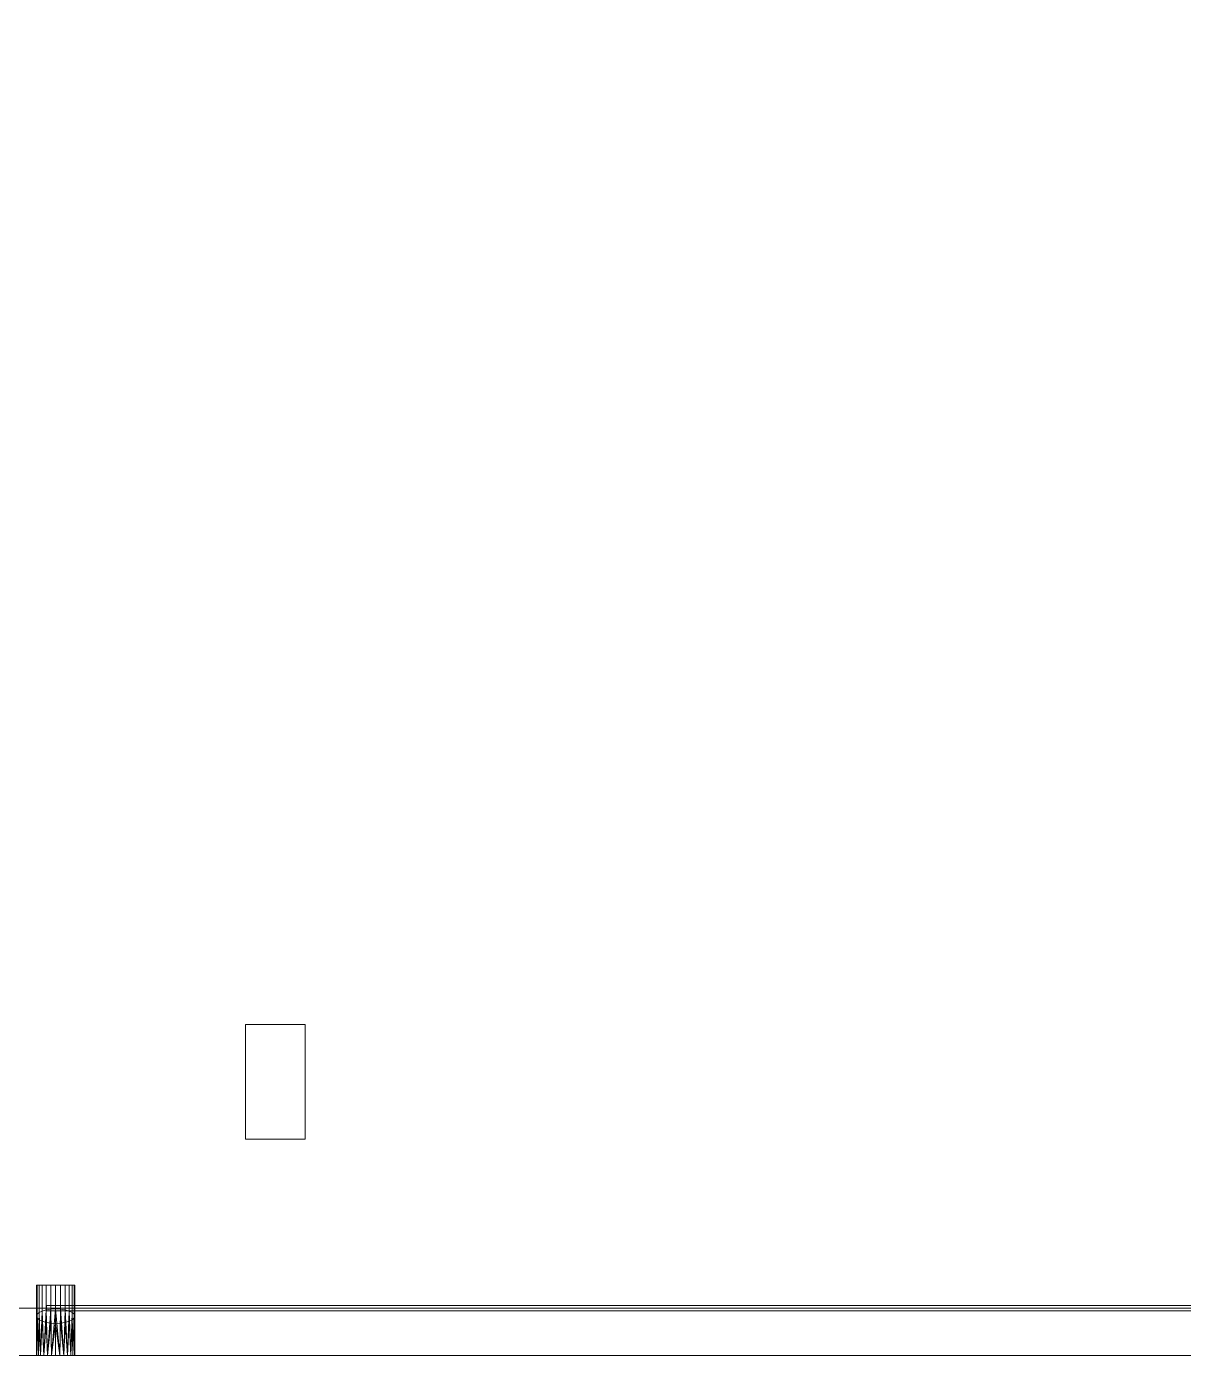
# Model space of a CAD drawing. Header units: millimetres. Extents: x -12003 to 1147, y -4377 to 8802.
# Drawn here: x -4984 to -3452, y -1738 to 24 of the extents above; entities that cross this region are included whole.
import ezdxf

# ---------------------------------------------------------------- set-up
doc = ezdxf.new("R2010")
doc.units = ezdxf.units.MM
for name, color, linetype, lineweight in [('A-FLOR', 192, 'Continuous', 18), ('A-FLOR-HRAL', 11, 'Continuous', 9), ('G-ANNO-SYMB', 111, 'Continuous', 9), ('I-WALL', 2, 'Continuous', 18), ('S-COLS', 52, 'Continuous', 9)]:
    doc.layers.add(name, color=color, linetype=linetype, lineweight=lineweight)

# ---------------------------------------------------------------- blocks, each defined once
blk = doc.blocks.new('Column Glulam-Western Species _M_ - 79 x 152-733770-_3D_')
at = {"layer": 'S-COLS'}
mesh = blk.add_polyface(dxfattribs=at)
corners = [(39.5, 76, 8528), (39.5, -76, 8528), (-39.5, -76, 8528), (-39.5, 76, 8528)]
mesh.append_faces([[corners[k] for k in face] for face in [(2, 3, 0, 1)]])
mesh = blk.add_polyface(dxfattribs=at)
corners = [(39.5, 76, 8605), (-39.5, 76, 8605), (-39.5, -76, 8605), (39.5, -76, 8605)]
mesh.append_faces([[corners[k] for k in face] for face in [(3, 0, 1, 2)]])
mesh = blk.add_polyface(dxfattribs=at)
corners = [(-39.5, 76, 8605), (39.5, 76, 8605), (39.5, 76, 8528), (-39.5, 76, 8528)]
mesh.append_faces([[corners[k] for k in face] for face in [(0, 1, 2, 3)]])
mesh = blk.add_polyface(dxfattribs=at)
corners = [(-39.5, -76, 8605), (-39.5, 76, 8605), (-39.5, 76, 8528), (-39.5, -76, 8528)]
mesh.append_faces([[corners[k] for k in face] for face in [(0, 1, 2, 3)]])
mesh = blk.add_polyface(dxfattribs=at)
corners = [(39.5, 76, 8605), (39.5, -76, 8605), (39.5, -76, 8528), (39.5, 76, 8528)]
mesh.append_faces([[corners[k] for k in face] for face in [(3, 0, 1, 2)]])
mesh = blk.add_polyface(dxfattribs=at)
corners = [(39.5, -76, 8605), (-39.5, -76, 8605), (-39.5, -76, 8528), (39.5, -76, 8528)]
mesh.append_faces([[corners[k] for k in face] for face in [(3, 0, 1, 2)]])
blk = doc.blocks.new('Railing - Railing-745240-_3D_')
at = {"layer": 'A-FLOR-HRAL'}
mesh = blk.add_polyface(dxfattribs=at)
corners = [(-4971.1, -1685.7, 9659.1), (-4970.2, -1688.1, 9665.7), (-4967.7, -1690.4, 9671.8), (-4963.7, -1692.4, 9677.1), (-4958.4, -1693.9, 9681.1), (-4952.3, -1694.9, 9683.6), (-4945.7, -1695.2, 9684.5), (-4939.1, -1694.9, 9683.6), (-4933, -1693.9, 9681.1), (-4927.7, -1692.4, 9677.1), (-4923.7, -1690.4, 9671.8), (-4921.2, -1688.1, 9665.7), (-4920.3, -1685.7, 9659.1), (-4920.3, -1644.4, 9659.1), (-4921.2, -1644.4, 9665.7), (-4923.7, -1644.4, 9671.8), (-4927.7, -1644.4, 9677.1), (-4933, -1644.4, 9681.1), (-4939.1, -1644.4, 9683.6), (-4945.7, -1644.4, 9684.5), (-4952.3, -1644.4, 9683.6), (-4958.4, -1644.4, 9681.1), (-4963.7, -1644.4, 9677.1), (-4967.7, -1644.4, 9671.8), (-4970.2, -1644.4, 9665.7), (-4971.1, -1644.4, 9659.1)]
mesh.append_faces([[corners[k] for k in face] for face in [(11, 14, 15, 10), (9, 16, 17, 8), (10, 15, 16, 9), (8, 17, 18, 7), (19, 6, 7, 18)]], dxfattribs={"vtx0": -1, "vtx2": -1})
mesh.append_faces([[corners[k] for k in face] for face in [(20, 21, 4, 5), (21, 22, 3, 4), (23, 24, 1, 2), (22, 23, 2, 3), (19, 20, 5, 6)]], dxfattribs={"vtx1": -1, "vtx3": -1})
mesh.append_faces([[corners[k] for k in face] for face in [(12, 13, 14, 11)]], dxfattribs={"vtx2": -1})
mesh.append_faces([[corners[k] for k in face] for face in [(24, 25, 0, 1)]], dxfattribs={"vtx3": -1})
mesh = blk.add_polyface(dxfattribs=at)
corners = [(-4920.3, -1685.7, 9659.1), (-4921.2, -1683.2, 9652.5), (-4923.7, -1680.9, 9646.4), (-4927.7, -1678.9, 9641.1), (-4933, -1677.4, 9637.1), (-4939.1, -1676.4, 9634.6), (-4945.7, -1676.1, 9633.7), (-4952.3, -1676.4, 9634.6), (-4958.4, -1677.4, 9637.1), (-4963.7, -1678.9, 9641.1), (-4967.7, -1680.9, 9646.4), (-4970.2, -1683.2, 9652.5), (-4971.1, -1685.7, 9659.1), (-4971.1, -1644.4, 9659.1), (-4970.2, -1644.4, 9652.5), (-4967.7, -1644.4, 9646.4), (-4963.7, -1644.4, 9641.1), (-4958.4, -1644.4, 9637.1), (-4952.3, -1644.4, 9634.6), (-4945.7, -1644.4, 9633.7), (-4939.1, -1644.4, 9634.6), (-4933, -1644.4, 9637.1), (-4927.7, -1644.4, 9641.1), (-4923.7, -1644.4, 9646.4), (-4921.2, -1644.4, 9652.5), (-4920.3, -1644.4, 9659.1)]
mesh.append_faces([[corners[k] for k in face] for face in [(1, 24, 25, 0)]], dxfattribs={"vtx0": -1})
mesh.append_faces([[corners[k] for k in face] for face in [(5, 20, 21, 4), (4, 21, 22, 3), (2, 23, 24, 1), (3, 22, 23, 2), (20, 5, 6, 19)]], dxfattribs={"vtx0": -1, "vtx2": -1})
mesh.append_faces([[corners[k] for k in face] for face in [(13, 14, 11, 12)]], dxfattribs={"vtx1": -1})
mesh.append_faces([[corners[k] for k in face] for face in [(14, 15, 10, 11), (17, 18, 7, 8), (15, 16, 9, 10), (16, 17, 8, 9), (6, 7, 18, 19)]], dxfattribs={"vtx1": -1, "vtx3": -1})
mesh = blk.add_polyface(dxfattribs=at)
corners = [(-4920.3, -1644.4, 9659.1), (-4921.2, -1644.4, 9652.5), (-4923.7, -1644.4, 9646.4), (-4927.7, -1644.4, 9641.1), (-4933, -1644.4, 9637.1), (-4939.1, -1644.4, 9634.6), (-4945.7, -1644.4, 9633.7), (-4952.3, -1644.4, 9634.6), (-4958.4, -1644.4, 9637.1), (-4963.7, -1644.4, 9641.1), (-4967.7, -1644.4, 9646.4), (-4970.2, -1644.4, 9652.5), (-4971.1, -1644.4, 9659.1), (-4970.2, -1644.4, 9665.7), (-4967.7, -1644.4, 9671.8), (-4963.7, -1644.4, 9677.1), (-4958.4, -1644.4, 9681.1), (-4952.3, -1644.4, 9683.6), (-4945.7, -1644.4, 9684.5), (-4939.1, -1644.4, 9683.6), (-4933, -1644.4, 9681.1), (-4927.7, -1644.4, 9677.1), (-4923.7, -1644.4, 9671.8), (-4921.2, -1644.4, 9665.7)]
mesh.append_faces([[corners[k] for k in face] for face in [(6, 4, 5)]], dxfattribs={"vtx0": -1})
mesh.append_faces([[corners[k] for k in face] for face in [(18, 4, 10, 15)]], dxfattribs={"vtx0": -1, "vtx1": -1, "vtx2": -1, "vtx3": -1})
mesh.append_faces([[corners[k] for k in face] for face in [(6, 9, 10, 4), (0, 3, 4, 18), (18, 20, 21, 0)]], dxfattribs={"vtx0": -1, "vtx2": -1, "vtx3": -1})
mesh.append_faces([[corners[k] for k in face] for face in [(14, 15, 12, 13), (19, 20, 18)]], dxfattribs={"vtx1": -1})
mesh.append_faces([[corners[k] for k in face] for face in [(16, 17, 18, 15), (22, 23, 0, 21)]], dxfattribs={"vtx2": -1})
mesh.append_faces([[corners[k] for k in face] for face in [(10, 11, 12, 15)]], dxfattribs={"vtx2": -1, "vtx3": -1})
mesh.append_faces([[corners[k] for k in face] for face in [(6, 7, 8, 9), (0, 1, 2, 3)]], dxfattribs={"vtx3": -1})
mesh = blk.add_polyface(dxfattribs=at)
corners = [(-4971.1, -1737.7, 9613.6), (-4971.1, -1685.7, 9659.1), (-4970.2, -1683.2, 9652.5), (-4967.7, -1680.9, 9646.4), (-4963.7, -1678.9, 9641.1), (-4958.4, -1677.4, 9637.1), (-4952.3, -1676.4, 9634.6), (-4945.7, -1676.1, 9633.7), (-4939.1, -1676.4, 9634.6), (-4933, -1677.4, 9637.1), (-4927.7, -1678.9, 9641.1), (-4923.7, -1680.9, 9646.4), (-4921.2, -1683.2, 9652.5), (-4920.3, -1685.7, 9659.1), (-4920.3, -1737.7, 9613.6), (-4920.9, -1737.7, 9606.1), (-4922.8, -1737.7, 9598.9), (-4925.8, -1737.7, 9592.5), (-4929.9, -1737.7, 9587.2), (-4934.7, -1737.7, 9583.2), (-4940.1, -1737.7, 9580.7), (-4945.7, -1737.7, 9579.8), (-4951.4, -1737.7, 9580.7), (-4956.7, -1737.7, 9583.2), (-4961.5, -1737.7, 9587.2), (-4965.6, -1737.7, 9592.5), (-4968.6, -1737.7, 9598.9), (-4970.5, -1737.7, 9606.1)]
mesh.append_faces([[corners[k] for k in face] for face in [(2, 27, 1), (24, 5, 23), (25, 4, 24), (12, 16, 11)]], dxfattribs={"vtx0": -1, "vtx1": -1})
mesh.append_faces([[corners[k] for k in face] for face in [(26, 2, 3), (24, 4, 5), (25, 3, 4), (23, 5, 6), (3, 25, 26), (7, 21, 22), (22, 6, 7), (8, 19, 20), (9, 18, 19), (11, 16, 17), (10, 17, 18), (12, 15, 16), (7, 20, 21)]], dxfattribs={"vtx0": -1, "vtx2": -1})
mesh.append_faces([[corners[k] for k in face] for face in [(0, 1, 27)]], dxfattribs={"vtx1": -1})
mesh.append_faces([[corners[k] for k in face] for face in [(26, 27, 2), (22, 23, 6), (8, 9, 19), (7, 8, 20), (12, 13, 15), (10, 11, 17), (9, 10, 18)]], dxfattribs={"vtx1": -1, "vtx2": -1})
mesh.append_faces([[corners[k] for k in face] for face in [(13, 14, 15)]], dxfattribs={"vtx2": -1})
mesh = blk.add_polyface(dxfattribs=at)
corners = [(-4920.3, -1737.7, 9613.6), (-4920.3, -1685.7, 9659.1), (-4921.2, -1688.1, 9665.7), (-4923.7, -1690.4, 9671.8), (-4927.7, -1692.4, 9677.1), (-4933, -1693.9, 9681.1), (-4939.1, -1694.9, 9683.6), (-4945.7, -1695.2, 9684.5), (-4952.3, -1694.9, 9683.6), (-4958.4, -1693.9, 9681.1), (-4963.7, -1692.4, 9677.1), (-4967.7, -1690.4, 9671.8), (-4970.2, -1688.1, 9665.7), (-4971.1, -1685.7, 9659.1), (-4971.1, -1737.7, 9613.6), (-4970.5, -1737.7, 9621.1), (-4968.6, -1737.7, 9628.2), (-4965.6, -1737.7, 9634.6), (-4961.5, -1737.7, 9640), (-4956.7, -1737.7, 9644), (-4951.4, -1737.7, 9646.5), (-4945.7, -1737.7, 9647.3), (-4940.1, -1737.7, 9646.5), (-4934.7, -1737.7, 9644), (-4929.9, -1737.7, 9640), (-4925.8, -1737.7, 9634.6), (-4922.8, -1737.7, 9628.2), (-4920.9, -1737.7, 9621.1)]
mesh.append_faces([[corners[k] for k in face] for face in [(2, 27, 1), (3, 26, 2), (5, 24, 4), (26, 3, 25), (9, 19, 8), (10, 18, 9), (16, 12, 15), (18, 10, 17)]], dxfattribs={"vtx0": -1, "vtx1": -1})
mesh.append_faces([[corners[k] for k in face] for face in [(23, 5, 6), (22, 6, 7), (7, 21, 22), (20, 7, 8), (17, 10, 11), (15, 12, 13), (7, 20, 21)]], dxfattribs={"vtx0": -1, "vtx2": -1})
mesh.append_faces([[corners[k] for k in face] for face in [(14, 15, 13)]], dxfattribs={"vtx1": -1})
mesh.append_faces([[corners[k] for k in face] for face in [(3, 4, 25), (26, 27, 2), (22, 23, 6), (24, 25, 4), (23, 24, 5), (11, 12, 16), (19, 20, 8), (18, 19, 9), (16, 17, 11)]], dxfattribs={"vtx1": -1, "vtx2": -1})
mesh.append_faces([[corners[k] for k in face] for face in [(27, 0, 1)]], dxfattribs={"vtx2": -1})
mesh = blk.add_polyface(dxfattribs=at)
corners = [(-4920.3, -1737.7, 9613.6), (-4920.9, -1737.7, 9621.1), (-4922.8, -1737.7, 9628.2), (-4925.8, -1737.7, 9634.6), (-4929.9, -1737.7, 9640), (-4934.7, -1737.7, 9644), (-4940.1, -1737.7, 9646.5), (-4945.7, -1737.7, 9647.3), (-4951.4, -1737.7, 9646.5), (-4956.7, -1737.7, 9644), (-4961.5, -1737.7, 9640), (-4965.6, -1737.7, 9634.6), (-4968.6, -1737.7, 9628.2), (-4970.5, -1737.7, 9621.1), (-4971.1, -1737.7, 9613.6), (-4970.5, -1737.7, 9606.1), (-4968.6, -1737.7, 9598.9), (-4965.6, -1737.7, 9592.5), (-4961.5, -1737.7, 9587.2), (-4956.7, -1737.7, 9583.2), (-4951.4, -1737.7, 9580.7), (-4945.7, -1737.7, 9579.8), (-4940.1, -1737.7, 9580.7), (-4934.7, -1737.7, 9583.2), (-4929.9, -1737.7, 9587.2), (-4925.8, -1737.7, 9592.5), (-4922.8, -1737.7, 9598.9), (-4920.9, -1737.7, 9606.1)]
mesh.append_faces([[corners[k] for k in face] for face in [(8, 5, 6, 7)]], dxfattribs={"vtx0": -1})
mesh.append_faces([[corners[k] for k in face] for face in [(25, 17, 18), (26, 15, 16)]], dxfattribs={"vtx0": -1, "vtx2": -1})
mesh.append_faces([[corners[k] for k in face] for face in [(18, 23, 24, 25), (15, 26, 27, 0), (3, 10, 11, 12)]], dxfattribs={"vtx0": -1, "vtx3": -1})
mesh.append_faces([[corners[k] for k in face] for face in [(22, 23, 20, 21)]], dxfattribs={"vtx1": -1})
mesh.append_faces([[corners[k] for k in face] for face in [(19, 20, 23, 18), (4, 5, 10, 3), (9, 10, 5, 8)]], dxfattribs={"vtx1": -1, "vtx2": -1})
mesh.append_faces([[corners[k] for k in face] for face in [(25, 26, 16, 17), (14, 15, 0, 1), (1, 2, 13, 14), (2, 3, 12, 13)]], dxfattribs={"vtx1": -1, "vtx3": -1})
blk = doc.blocks.new('Top Rail Type - Top Rail_Internal_-745252-_3D_')
at = {"layer": 'A-FLOR-HRAL'}
mesh = blk.add_polyface(dxfattribs=at)
corners = [(-4971.1, -1685.7, 9659.1), (-4970.2, -1688.1, 9665.7), (-4967.7, -1690.4, 9671.8), (-4963.7, -1692.4, 9677.1), (-4958.4, -1693.9, 9681.1), (-4952.3, -1694.9, 9683.6), (-4945.7, -1695.2, 9684.5), (-4939.1, -1694.9, 9683.6), (-4933, -1693.9, 9681.1), (-4927.7, -1692.4, 9677.1), (-4923.7, -1690.4, 9671.8), (-4921.2, -1688.1, 9665.7), (-4920.3, -1685.7, 9659.1), (-4920.3, -1644.4, 9659.1), (-4921.2, -1644.4, 9665.7), (-4923.7, -1644.4, 9671.8), (-4927.7, -1644.4, 9677.1), (-4933, -1644.4, 9681.1), (-4939.1, -1644.4, 9683.6), (-4945.7, -1644.4, 9684.5), (-4952.3, -1644.4, 9683.6), (-4958.4, -1644.4, 9681.1), (-4963.7, -1644.4, 9677.1), (-4967.7, -1644.4, 9671.8), (-4970.2, -1644.4, 9665.7), (-4971.1, -1644.4, 9659.1)]
mesh.append_faces([[corners[k] for k in face] for face in [(11, 14, 15, 10), (9, 16, 17, 8), (10, 15, 16, 9), (8, 17, 18, 7), (19, 6, 7, 18)]], dxfattribs={"vtx0": -1, "vtx2": -1})
mesh.append_faces([[corners[k] for k in face] for face in [(20, 21, 4, 5), (21, 22, 3, 4), (23, 24, 1, 2), (22, 23, 2, 3), (19, 20, 5, 6)]], dxfattribs={"vtx1": -1, "vtx3": -1})
mesh.append_faces([[corners[k] for k in face] for face in [(12, 13, 14, 11)]], dxfattribs={"vtx2": -1})
mesh.append_faces([[corners[k] for k in face] for face in [(24, 25, 0, 1)]], dxfattribs={"vtx3": -1})
mesh = blk.add_polyface(dxfattribs=at)
corners = [(-4920.3, -1685.7, 9659.1), (-4921.2, -1683.2, 9652.5), (-4923.7, -1680.9, 9646.4), (-4927.7, -1678.9, 9641.1), (-4933, -1677.4, 9637.1), (-4939.1, -1676.4, 9634.6), (-4945.7, -1676.1, 9633.7), (-4952.3, -1676.4, 9634.6), (-4958.4, -1677.4, 9637.1), (-4963.7, -1678.9, 9641.1), (-4967.7, -1680.9, 9646.4), (-4970.2, -1683.2, 9652.5), (-4971.1, -1685.7, 9659.1), (-4971.1, -1644.4, 9659.1), (-4970.2, -1644.4, 9652.5), (-4967.7, -1644.4, 9646.4), (-4963.7, -1644.4, 9641.1), (-4958.4, -1644.4, 9637.1), (-4952.3, -1644.4, 9634.6), (-4945.7, -1644.4, 9633.7), (-4939.1, -1644.4, 9634.6), (-4933, -1644.4, 9637.1), (-4927.7, -1644.4, 9641.1), (-4923.7, -1644.4, 9646.4), (-4921.2, -1644.4, 9652.5), (-4920.3, -1644.4, 9659.1)]
mesh.append_faces([[corners[k] for k in face] for face in [(1, 24, 25, 0)]], dxfattribs={"vtx0": -1})
mesh.append_faces([[corners[k] for k in face] for face in [(5, 20, 21, 4), (4, 21, 22, 3), (2, 23, 24, 1), (3, 22, 23, 2), (20, 5, 6, 19)]], dxfattribs={"vtx0": -1, "vtx2": -1})
mesh.append_faces([[corners[k] for k in face] for face in [(13, 14, 11, 12)]], dxfattribs={"vtx1": -1})
mesh.append_faces([[corners[k] for k in face] for face in [(14, 15, 10, 11), (17, 18, 7, 8), (15, 16, 9, 10), (16, 17, 8, 9), (6, 7, 18, 19)]], dxfattribs={"vtx1": -1, "vtx3": -1})
mesh = blk.add_polyface(dxfattribs=at)
corners = [(-4920.3, -1644.4, 9659.1), (-4921.2, -1644.4, 9652.5), (-4923.7, -1644.4, 9646.4), (-4927.7, -1644.4, 9641.1), (-4933, -1644.4, 9637.1), (-4939.1, -1644.4, 9634.6), (-4945.7, -1644.4, 9633.7), (-4952.3, -1644.4, 9634.6), (-4958.4, -1644.4, 9637.1), (-4963.7, -1644.4, 9641.1), (-4967.7, -1644.4, 9646.4), (-4970.2, -1644.4, 9652.5), (-4971.1, -1644.4, 9659.1), (-4970.2, -1644.4, 9665.7), (-4967.7, -1644.4, 9671.8), (-4963.7, -1644.4, 9677.1), (-4958.4, -1644.4, 9681.1), (-4952.3, -1644.4, 9683.6), (-4945.7, -1644.4, 9684.5), (-4939.1, -1644.4, 9683.6), (-4933, -1644.4, 9681.1), (-4927.7, -1644.4, 9677.1), (-4923.7, -1644.4, 9671.8), (-4921.2, -1644.4, 9665.7)]
mesh.append_faces([[corners[k] for k in face] for face in [(6, 4, 5)]], dxfattribs={"vtx0": -1})
mesh.append_faces([[corners[k] for k in face] for face in [(18, 4, 10, 15)]], dxfattribs={"vtx0": -1, "vtx1": -1, "vtx2": -1, "vtx3": -1})
mesh.append_faces([[corners[k] for k in face] for face in [(6, 9, 10, 4), (0, 3, 4, 18), (18, 20, 21, 0)]], dxfattribs={"vtx0": -1, "vtx2": -1, "vtx3": -1})
mesh.append_faces([[corners[k] for k in face] for face in [(14, 15, 12, 13), (19, 20, 18)]], dxfattribs={"vtx1": -1})
mesh.append_faces([[corners[k] for k in face] for face in [(16, 17, 18, 15), (22, 23, 0, 21)]], dxfattribs={"vtx2": -1})
mesh.append_faces([[corners[k] for k in face] for face in [(10, 11, 12, 15)]], dxfattribs={"vtx2": -1, "vtx3": -1})
mesh.append_faces([[corners[k] for k in face] for face in [(6, 7, 8, 9), (0, 1, 2, 3)]], dxfattribs={"vtx3": -1})
mesh = blk.add_polyface(dxfattribs=at)
corners = [(-4971.1, -1737.7, 9613.6), (-4971.1, -1685.7, 9659.1), (-4970.2, -1683.2, 9652.5), (-4967.7, -1680.9, 9646.4), (-4963.7, -1678.9, 9641.1), (-4958.4, -1677.4, 9637.1), (-4952.3, -1676.4, 9634.6), (-4945.7, -1676.1, 9633.7), (-4939.1, -1676.4, 9634.6), (-4933, -1677.4, 9637.1), (-4927.7, -1678.9, 9641.1), (-4923.7, -1680.9, 9646.4), (-4921.2, -1683.2, 9652.5), (-4920.3, -1685.7, 9659.1), (-4920.3, -1737.7, 9613.6), (-4920.9, -1737.7, 9606.1), (-4922.8, -1737.7, 9598.9), (-4925.8, -1737.7, 9592.5), (-4929.9, -1737.7, 9587.2), (-4934.7, -1737.7, 9583.2), (-4940.1, -1737.7, 9580.7), (-4945.7, -1737.7, 9579.8), (-4951.4, -1737.7, 9580.7), (-4956.7, -1737.7, 9583.2), (-4961.5, -1737.7, 9587.2), (-4965.6, -1737.7, 9592.5), (-4968.6, -1737.7, 9598.9), (-4970.5, -1737.7, 9606.1)]
mesh.append_faces([[corners[k] for k in face] for face in [(2, 27, 1), (24, 5, 23), (25, 4, 24), (12, 16, 11)]], dxfattribs={"vtx0": -1, "vtx1": -1})
mesh.append_faces([[corners[k] for k in face] for face in [(26, 2, 3), (24, 4, 5), (25, 3, 4), (23, 5, 6), (3, 25, 26), (7, 21, 22), (22, 6, 7), (8, 19, 20), (9, 18, 19), (11, 16, 17), (10, 17, 18), (12, 15, 16), (7, 20, 21)]], dxfattribs={"vtx0": -1, "vtx2": -1})
mesh.append_faces([[corners[k] for k in face] for face in [(0, 1, 27)]], dxfattribs={"vtx1": -1})
mesh.append_faces([[corners[k] for k in face] for face in [(26, 27, 2), (22, 23, 6), (8, 9, 19), (7, 8, 20), (12, 13, 15), (10, 11, 17), (9, 10, 18)]], dxfattribs={"vtx1": -1, "vtx2": -1})
mesh.append_faces([[corners[k] for k in face] for face in [(13, 14, 15)]], dxfattribs={"vtx2": -1})
mesh = blk.add_polyface(dxfattribs=at)
corners = [(-4920.3, -1737.7, 9613.6), (-4920.3, -1685.7, 9659.1), (-4921.2, -1688.1, 9665.7), (-4923.7, -1690.4, 9671.8), (-4927.7, -1692.4, 9677.1), (-4933, -1693.9, 9681.1), (-4939.1, -1694.9, 9683.6), (-4945.7, -1695.2, 9684.5), (-4952.3, -1694.9, 9683.6), (-4958.4, -1693.9, 9681.1), (-4963.7, -1692.4, 9677.1), (-4967.7, -1690.4, 9671.8), (-4970.2, -1688.1, 9665.7), (-4971.1, -1685.7, 9659.1), (-4971.1, -1737.7, 9613.6), (-4970.5, -1737.7, 9621.1), (-4968.6, -1737.7, 9628.2), (-4965.6, -1737.7, 9634.6), (-4961.5, -1737.7, 9640), (-4956.7, -1737.7, 9644), (-4951.4, -1737.7, 9646.5), (-4945.7, -1737.7, 9647.3), (-4940.1, -1737.7, 9646.5), (-4934.7, -1737.7, 9644), (-4929.9, -1737.7, 9640), (-4925.8, -1737.7, 9634.6), (-4922.8, -1737.7, 9628.2), (-4920.9, -1737.7, 9621.1)]
mesh.append_faces([[corners[k] for k in face] for face in [(2, 27, 1), (3, 26, 2), (5, 24, 4), (26, 3, 25), (9, 19, 8), (10, 18, 9), (16, 12, 15), (18, 10, 17)]], dxfattribs={"vtx0": -1, "vtx1": -1})
mesh.append_faces([[corners[k] for k in face] for face in [(23, 5, 6), (22, 6, 7), (7, 21, 22), (20, 7, 8), (17, 10, 11), (15, 12, 13), (7, 20, 21)]], dxfattribs={"vtx0": -1, "vtx2": -1})
mesh.append_faces([[corners[k] for k in face] for face in [(14, 15, 13)]], dxfattribs={"vtx1": -1})
mesh.append_faces([[corners[k] for k in face] for face in [(3, 4, 25), (26, 27, 2), (22, 23, 6), (24, 25, 4), (23, 24, 5), (11, 12, 16), (19, 20, 8), (18, 19, 9), (16, 17, 11)]], dxfattribs={"vtx1": -1, "vtx2": -1})
mesh.append_faces([[corners[k] for k in face] for face in [(27, 0, 1)]], dxfattribs={"vtx2": -1})
mesh = blk.add_polyface(dxfattribs=at)
corners = [(-4920.3, -1737.7, 9613.6), (-4920.9, -1737.7, 9621.1), (-4922.8, -1737.7, 9628.2), (-4925.8, -1737.7, 9634.6), (-4929.9, -1737.7, 9640), (-4934.7, -1737.7, 9644), (-4940.1, -1737.7, 9646.5), (-4945.7, -1737.7, 9647.3), (-4951.4, -1737.7, 9646.5), (-4956.7, -1737.7, 9644), (-4961.5, -1737.7, 9640), (-4965.6, -1737.7, 9634.6), (-4968.6, -1737.7, 9628.2), (-4970.5, -1737.7, 9621.1), (-4971.1, -1737.7, 9613.6), (-4970.5, -1737.7, 9606.1), (-4968.6, -1737.7, 9598.9), (-4965.6, -1737.7, 9592.5), (-4961.5, -1737.7, 9587.2), (-4956.7, -1737.7, 9583.2), (-4951.4, -1737.7, 9580.7), (-4945.7, -1737.7, 9579.8), (-4940.1, -1737.7, 9580.7), (-4934.7, -1737.7, 9583.2), (-4929.9, -1737.7, 9587.2), (-4925.8, -1737.7, 9592.5), (-4922.8, -1737.7, 9598.9), (-4920.9, -1737.7, 9606.1)]
mesh.append_faces([[corners[k] for k in face] for face in [(8, 5, 6, 7)]], dxfattribs={"vtx0": -1})
mesh.append_faces([[corners[k] for k in face] for face in [(25, 17, 18), (26, 15, 16)]], dxfattribs={"vtx0": -1, "vtx2": -1})
mesh.append_faces([[corners[k] for k in face] for face in [(18, 23, 24, 25), (15, 26, 27, 0), (3, 10, 11, 12)]], dxfattribs={"vtx0": -1, "vtx3": -1})
mesh.append_faces([[corners[k] for k in face] for face in [(22, 23, 20, 21)]], dxfattribs={"vtx1": -1})
mesh.append_faces([[corners[k] for k in face] for face in [(19, 20, 23, 18), (4, 5, 10, 3), (9, 10, 5, 8)]], dxfattribs={"vtx1": -1, "vtx2": -1})
mesh.append_faces([[corners[k] for k in face] for face in [(25, 26, 16, 17), (14, 15, 0, 1), (1, 2, 13, 14), (2, 3, 12, 13)]], dxfattribs={"vtx1": -1, "vtx3": -1})

msp = doc.modelspace()

# ---------------------------------------------------------------- linework, layer by layer
at = {"layer": 'G-ANNO-SYMB'}
for p, q in [((1146.6, -1737.7, 14078.2), (-9462.6, -1737.7, 14078.2)), ((1146.6, -1737.7, 8528), (-9462.6, -1737.7, 8528))]:
    msp.add_line(p, q, dxfattribs=at)

# ---------------------------------------------------------------- block references
at = {"layer": 'A-FLOR-HRAL'}
for name in ['Railing - Railing-745240-_3D_', 'Top Rail Type - Top Rail_Internal_-745252-_3D_']:
    msp.add_blockref(name, (0, 0), dxfattribs=at)
at = {"layer": 'S-COLS'}
msp.add_blockref('Column Glulam-Western Species _M_ - 79 x 152-733770-_3D_', (-4654.7, -1375.2), dxfattribs=at)

# ---------------------------------------------------------------- meshes
at = {"layer": 'A-FLOR'}
mesh = msp.add_polyface(dxfattribs=at)
corners = [(-9462.6, -1675.2, 8528), (-9462.6, -1063.9, 8528), (-8608.6, 8697.8, 8528), (-6528.9, 8697.8, 8528), (-6528.9, 5497.3, 8528), (-4557.6, 5497.3, 8528), (-4557.6, 823.8, 8528), (842.1, 823.8, 8528), (842.1, 6707.4, 8528), (-881.4, 6707.4, 8528), (-881.4, 8771.8, 8528), (942.1, 8771.8, 8528), (942.1, -1675.2, 8528)]
mesh.append_faces([[corners[k] for k in face] for face in [(6, 4, 5)]], dxfattribs={"vtx0": -1})
mesh.append_faces([[corners[k] for k in face] for face in [(6, 0, 1, 4)]], dxfattribs={"vtx0": -1, "vtx2": -1, "vtx3": -1})
mesh.append_faces([[corners[k] for k in face] for face in [(10, 11, 8, 9)]], dxfattribs={"vtx1": -1})
mesh.append_faces([[corners[k] for k in face] for face in [(12, 0, 6, 7), (7, 8, 11, 12)]], dxfattribs={"vtx1": -1, "vtx3": -1})
mesh.append_faces([[corners[k] for k in face] for face in [(2, 3, 4, 1)]], dxfattribs={"vtx2": -1})
mesh = msp.add_polyface(dxfattribs=at)
corners = [(942.1, 8771.8, 8623), (-881.4, 8771.8, 8623), (-881.4, 6707.4, 8623), (842.1, 6707.4, 8623), (842.1, 823.8, 8623), (-4557.6, 823.8, 8623), (-4557.6, 5497.3, 8623), (-6528.9, 5497.3, 8623), (-6528.9, 8697.8, 8623), (-8608.6, 8697.8, 8623), (-9462.6, -1063.9, 8623), (-9462.6, -1675.2, 8623), (942.1, -1675.2, 8623)]
mesh.append_faces([[corners[k] for k in face] for face in [(3, 0, 1, 2)]], dxfattribs={"vtx0": -1})
mesh.append_faces([[corners[k] for k in face] for face in [(5, 12, 4), (7, 10, 5, 6)]], dxfattribs={"vtx0": -1, "vtx1": -1})
mesh.append_faces([[corners[k] for k in face] for face in [(4, 12, 0, 3)]], dxfattribs={"vtx0": -1, "vtx2": -1})
mesh.append_faces([[corners[k] for k in face] for face in [(5, 10, 11, 12)]], dxfattribs={"vtx0": -1, "vtx3": -1})
mesh.append_faces([[corners[k] for k in face] for face in [(7, 8, 9, 10)]], dxfattribs={"vtx3": -1})
mesh = msp.add_polyface(dxfattribs=at)
corners = [(942.1, -1675.2, 8528), (942.1, -1675.2, 8623), (-9462.6, -1675.2, 8623), (-9462.6, -1675.2, 8528)]
mesh.append_faces([[corners[k] for k in face] for face in [(3, 0, 1, 2)]])
at = {"layer": 'I-WALL', "transparency": 33554563}
mesh = msp.add_polyface(dxfattribs=at)
corners = [(938.6, -1671.7, 8605), (-4957.9, -1671.7, 8605), (-4957.9, -1671.7, 9705), (938.6, -1671.7, 9705)]
mesh.append_faces([[corners[k] for k in face] for face in [(3, 0, 1, 2)]])
mesh = msp.add_polyface(dxfattribs=at)
corners = [(-4957.9, -1671.7, 8605), (938.6, -1671.7, 8605), (938.6, -1678.7, 8605), (-4957.9, -1678.7, 8605)]
mesh.append_faces([[corners[k] for k in face] for face in [(3, 0, 1, 2)]])
mesh = msp.add_polyface(dxfattribs=at)
corners = [(-4957.9, -1671.7, 9705), (-4957.9, -1671.7, 8605), (-4957.9, -1678.7, 8605), (-4957.9, -1678.7, 9705)]
mesh.append_faces([[corners[k] for k in face] for face in [(0, 1, 2, 3)]])
mesh = msp.add_polyface(dxfattribs=at)
corners = [(938.6, -1671.7, 9705), (-4957.9, -1671.7, 9705), (-4957.9, -1678.7, 9705), (938.6, -1678.7, 9705)]
mesh.append_faces([[corners[k] for k in face] for face in [(0, 1, 2, 3)]])
mesh = msp.add_polyface(dxfattribs=at)
corners = [(938.6, -1678.7, 8605), (938.6, -1678.7, 9705), (-4957.9, -1678.7, 9705), (-4957.9, -1678.7, 8605)]
mesh.append_faces([[corners[k] for k in face] for face in [(2, 3, 0, 1)]])

doc.saveas('drawing.dxf')
